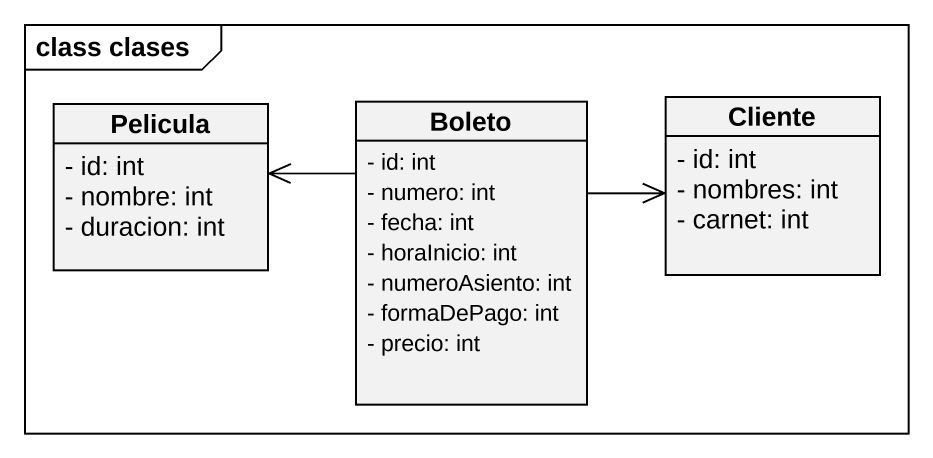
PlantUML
@startuml
mainframe class clases
hide circle
hide empty members
skinparam classAttributeIconSize 0
class Pelicula {
  - id: int
  - nombre: int
  - duracion: int
}
class Boleto {
  - id: int
  - numero: int
  - fecha: int
  - horaInicio: int
  - numeroAsiento: int
  - formaDePago: int
  - precio: int
}
class Cliente {
  - id: int
  - nombres: int
  - carnet: int
}
Boleto -left-> Pelicula
Boleto -right-> Cliente
@enduml
